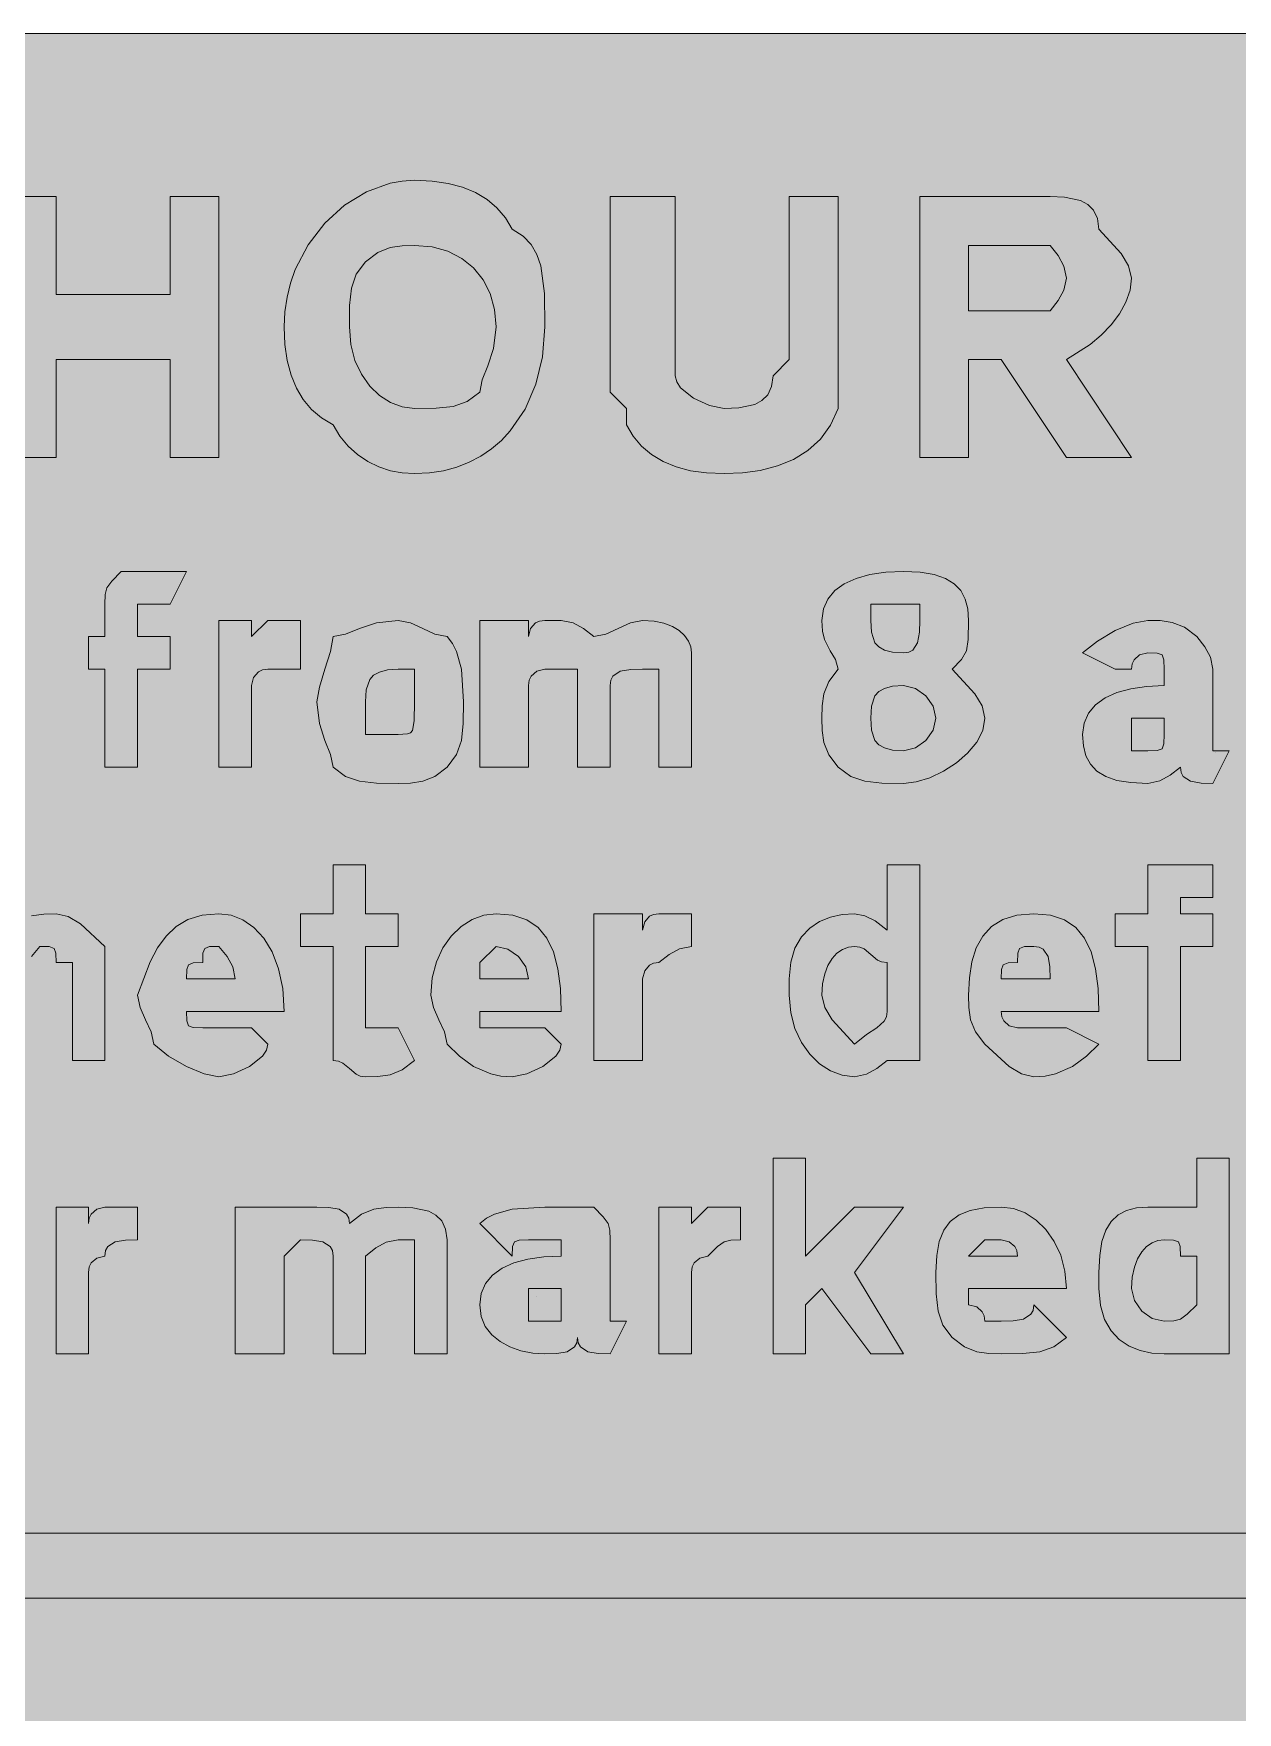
# Model space of a CAD drawing. Header units: metres. Extents: x 9 to 558, y 12 to 260.
# Drawn here: x 193.6 to 282.2, y 136.1 to 259.7 of the extents above; entities that cross this region are included whole.
import ezdxf

# ---------------------------------------------------------------- set-up
doc = ezdxf.new("R2010")
doc.units = ezdxf.units.M
for name, color, linetype, true_color in [('FILL_BLACK_000000', 7, 'Continuous', 0x000000), ('FILL_YELLOW_FFFF00', 7, 'Continuous', 0xffff00), ('STROKE_BLACK_000000', 7, 'Continuous', 0x000000)]:
    doc.layers.add(name, color=color, linetype=linetype, true_color=true_color)

msp = doc.modelspace()

# ---------------------------------------------------------------- hatches: boundary and pattern name
at = {"layer": 'FILL_BLACK_000000', "true_color": 0x000000}
h = msp.add_hatch(color=7, dxfattribs=at)
h.dxf.hatch_style = 1
h.paths.add_polyline_path([(224.08, 248.65), (225.15, 248.37), (226.11, 247.98), (226.95, 247.47), (227.68, 246.85), (228.3, 246.12), (228.81, 245.28), (229.6, 244.77), (230.2, 244.15), (230.62, 243.42), (230.91, 242.58), (231.17, 240.55), (231.21, 238.08), (231.04, 235.89), (230.55, 233.86), (229.75, 232.03), (228.66, 230.43), (228.01, 229.73), (227.28, 229.12), (226.5, 228.58), (225.64, 228.12), (224.72, 227.76), (223.75, 227.5), (222.71, 227.34), (221.61, 227.28), (220.71, 227.34), (219.83, 227.5), (218.97, 227.79), (218.16, 228.18), (217.4, 228.69), (216.72, 229.3), (216.11, 230.04), (215.61, 230.88), (214.77, 231.39), (214.03, 232), (213.42, 232.74), (212.91, 233.58), (212.52, 234.54), (212.23, 235.6), (212.07, 236.79), (212.01, 238.08), (212.07, 239.19), (212.23, 240.27), (212.48, 241.3), (212.83, 242.3), (213.78, 244.13), (215.01, 245.73), (216.46, 247.04), (218.08, 248.04), (219.82, 248.66), (220.71, 248.82), (221.61, 248.88), (222.9, 248.82), (224.08, 248.65)])
h.paths.add_polyline_path([(227.18, 240.54), (226.66, 241.56), (225.96, 242.43), (225.09, 243.13), (224.07, 243.65), (222.9, 243.97), (221.61, 244.08), (220.71, 244.06), (219.81, 243.93), (218.91, 243.57), (218.01, 242.88), (217.32, 241.96), (216.96, 240.93), (216.83, 239.67), (216.81, 238.08), (216.92, 236.79), (217.22, 235.62), (217.7, 234.6), (218.31, 233.73), (219.04, 233.03), (219.85, 232.51), (220.71, 232.19), (221.61, 232.08), (223.2, 232.1), (224.46, 232.23), (225.49, 232.59), (226.41, 233.28), (226.6, 234.2), (227.01, 235.23), (227.42, 236.49), (227.61, 238.08), (227.5, 239.37), (227.18, 240.54)], flags=16)
h = msp.add_hatch(color=7, dxfattribs=at)
h.dxf.hatch_style = 1
h.paths.add_polyline_path([(200.01, 240.48), (203.61, 240.48), (203.61, 247.68), (207.21, 247.68), (207.21, 228.48), (203.61, 228.48), (203.61, 235.68), (200.01, 235.68), (195.21, 235.68), (195.21, 228.48), (191.61, 228.48), (191.61, 247.68), (195.21, 247.68), (195.21, 240.48), (200.01, 240.48)])
h = msp.add_hatch(color=7, dxfattribs=at)
h.dxf.hatch_style = 1
h.paths.add_polyline_path([(252.81, 235.68), (252.81, 233.28), (252.81, 232.08), (252.25, 230.84), (251.5, 229.81), (250.57, 228.98), (249.51, 228.33), (248.33, 227.85), (247.07, 227.52), (245.76, 227.34), (244.41, 227.28), (243.12, 227.34), (241.93, 227.5), (240.87, 227.79), (239.91, 228.18), (239.07, 228.69), (238.33, 229.3), (237.72, 230.04), (237.21, 230.88), (237.21, 232.08), (236.01, 233.28), (236.01, 235.68), (236.01, 247.68), (240.81, 247.68), (240.81, 235.68), (240.81, 234.48), (240.92, 234.03), (241.2, 233.6), (242.16, 232.83), (243.34, 232.29), (244.41, 232.08), (245.48, 232.12), (246.66, 232.38), (247.19, 232.67), (247.62, 233.09), (247.9, 233.69), (248.01, 234.48), (249.21, 235.68), (249.21, 247.68), (252.81, 247.68), (252.81, 235.68)])
h = msp.add_hatch(color=7, dxfattribs=at)
h.dxf.hatch_style = 1
h.paths.add_polyline_path([(258.81, 228.48), (258.81, 247.68), (268.41, 247.68), (269.48, 247.64), (270.66, 247.38), (271.19, 247.09), (271.62, 246.67), (271.9, 246.07), (272.01, 245.28), (273.66, 243.48), (274.2, 242.58), (274.41, 241.68), (274.3, 240.78), (274, 239.9), (273.52, 239.04), (272.91, 238.23), (272.18, 237.47), (271.37, 236.79), (269.61, 235.68), (274.41, 228.48), (269.61, 228.48), (264.81, 235.68), (262.41, 235.68), (262.41, 228.48), (258.81, 228.48)])
h.paths.add_polyline_path([(268.41, 239.28), (269.01, 240.03), (269.42, 240.8), (269.61, 241.68), (269.42, 242.56), (269.01, 243.33), (268.41, 244.08), (267.21, 244.08), (262.41, 244.08), (262.41, 239.28), (267.21, 239.28), (268.41, 239.28)], flags=16)
h = msp.add_hatch(color=7, dxfattribs=at)
h.dxf.hatch_style = 1
h.paths.add_polyline_path([(198.81, 205.68), (198.81, 212.88), (197.61, 212.88), (197.61, 215.28), (198.81, 215.28), (198.81, 217.68), (198.83, 218.39), (198.96, 218.88), (199.32, 219.37), (200.01, 220.08), (202.41, 220.08), (204.81, 220.08), (203.61, 217.68), (202.41, 217.68), (201.21, 217.68), (201.21, 216.48), (201.21, 215.28), (203.61, 215.28), (203.61, 212.88), (201.21, 212.88), (201.21, 205.68), (198.81, 205.68)])
h = msp.add_hatch(color=7, dxfattribs=at)
h.dxf.hatch_style = 1
h.paths.add_polyline_path([(253.73, 204.99), (252.81, 205.68), (252.12, 206.58), (251.76, 207.48), (251.63, 208.38), (251.61, 209.28), (251.63, 210.18), (251.76, 211.08), (252.12, 211.98), (252.81, 212.88), (252.62, 213.61), (252.21, 214.23), (251.8, 215.07), (251.66, 215.69), (251.61, 216.48), (251.72, 217.32), (252.04, 218.05), (252.56, 218.67), (253.26, 219.18), (254.13, 219.57), (255.15, 219.85), (256.32, 220.02), (257.61, 220.08), (258.85, 220.02), (259.88, 219.85), (260.71, 219.57), (261.36, 219.18), (261.84, 218.67), (262.17, 218.05), (262.35, 217.32), (262.41, 216.48), (262.39, 215.07), (262.26, 214.23), (261.9, 213.61), (261.21, 212.88), (262.86, 211.08), (263.4, 210.18), (263.61, 209.28), (263.45, 208.38), (263.01, 207.52), (262.34, 206.71), (261.51, 205.98), (260.56, 205.37), (259.56, 204.89), (258.56, 204.59), (257.61, 204.48), (256.02, 204.5), (254.76, 204.63), (253.73, 204.99)])
h.paths.add_polyline_path([(255.8, 211.24), (255.51, 210.93), (255.25, 210.16), (255.21, 209.28), (255.25, 208.4), (255.51, 207.63), (255.8, 207.32), (256.22, 207.09), (256.82, 206.93), (257.61, 206.88), (258.49, 207.09), (259.26, 207.63), (259.8, 208.4), (260.01, 209.28), (259.8, 210.16), (259.26, 210.93), (258.49, 211.47), (257.61, 211.68), (256.82, 211.63), (256.22, 211.47), (255.8, 211.24)], flags=16)
h.paths.add_polyline_path([(257.61, 217.68), (255.21, 217.68), (255.21, 216.48), (255.25, 215.6), (255.51, 214.83), (255.8, 214.52), (256.22, 214.29), (256.82, 214.13), (257.61, 214.08), (258.01, 214.13), (258.3, 214.29), (258.66, 214.83), (258.79, 215.6), (258.81, 216.48), (258.81, 217.68), (257.61, 217.68)], flags=16)
h = msp.add_hatch(color=7, dxfattribs=at)
h.dxf.hatch_style = 1
h.paths.add_polyline_path([(207.21, 216.48), (209.61, 216.48), (209.61, 215.28), (210.81, 216.48), (213.21, 216.48), (213.21, 212.88), (210.81, 212.88), (210.41, 212.83), (210.12, 212.69), (209.76, 212.28), (209.61, 211.68), (209.61, 205.68), (207.21, 205.68), (207.21, 216.48)])
h = msp.add_hatch(color=7, dxfattribs=at)
h.dxf.hatch_style = 1
h.paths.add_polyline_path([(225.06, 207.63), (224.7, 206.6), (224.01, 205.68), (223.11, 204.99), (222.21, 204.63), (221.31, 204.5), (220.41, 204.48), (218.82, 204.5), (217.56, 204.63), (216.53, 204.99), (215.61, 205.68), (215.42, 206.6), (215.01, 207.63), (214.6, 208.89), (214.41, 210.48), (214.6, 211.57), (215.01, 212.88), (215.42, 214.19), (215.61, 215.28), (216.53, 215.47), (217.56, 215.88), (218.82, 216.29), (220.41, 216.48), (221.31, 216.29), (222.21, 215.88), (223.11, 215.47), (224.01, 215.28), (224.41, 214.78), (224.7, 214.19), (225.06, 212.88), (225.21, 210.48), (225.19, 208.89), (225.06, 207.63)])
h.paths.add_polyline_path([(220.41, 212.88), (219.62, 212.83), (219.02, 212.67), (218.6, 212.44), (218.31, 212.13), (218.05, 211.36), (218.01, 210.48), (218.01, 208.08), (220.41, 208.08), (221.1, 208.12), (221.32, 208.21), (221.46, 208.38), (221.59, 209.09), (221.61, 210.48), (221.61, 212.88), (220.41, 212.88)], flags=16)
h = msp.add_hatch(color=7, dxfattribs=at)
h.dxf.hatch_style = 1
h.paths.add_polyline_path([(237.53, 212.86), (236.76, 212.73), (236.22, 212.37), (236.06, 212.08), (236.01, 211.68), (236.01, 205.68), (233.61, 205.68), (233.61, 212.88), (231.21, 212.88), (230.61, 212.73), (230.2, 212.37), (230.06, 212.08), (230.01, 211.68), (230.01, 205.68), (226.41, 205.68), (226.41, 216.48), (230.01, 216.48), (230.01, 215.28), (230.16, 215.88), (230.52, 216.29), (230.81, 216.43), (231.21, 216.48), (232.41, 216.48), (233.29, 216.29), (234.06, 215.88), (234.81, 215.28), (235.71, 215.47), (236.61, 215.88), (237.51, 216.29), (238.41, 216.48), (239.25, 216.43), (239.98, 216.27), (240.6, 216.04), (241.11, 215.73), (241.5, 215.37), (241.78, 214.96), (241.95, 214.53), (242.01, 214.08), (242.01, 212.88), (242.01, 205.68), (239.61, 205.68), (239.61, 212.88), (238.41, 212.88), (237.53, 212.86)])
h = msp.add_hatch(color=7, dxfattribs=at)
h.dxf.hatch_style = 1
h.paths.add_polyline_path([(276.79, 213.57), (276.66, 213.93), (276.3, 214.06), (275.61, 214.08), (275.01, 213.93), (274.6, 213.57), (274.46, 213.28), (274.41, 212.88), (273.21, 212.88), (270.81, 214.08), (271.9, 214.96), (273.21, 215.73), (274.52, 216.27), (275.61, 216.48), (276.51, 216.46), (277.41, 216.33), (278.31, 215.97), (279.21, 215.28), (279.81, 214.53), (280.22, 213.76), (280.41, 212.88), (280.41, 208.08), (280.41, 206.88), (281.61, 206.88), (280.41, 204.48), (279.53, 204.5), (278.76, 204.63), (278.22, 204.99), (278.06, 205.28), (278.01, 205.68), (277.26, 205.08), (276.49, 204.67), (275.61, 204.48), (274.37, 204.54), (273.34, 204.7), (272.51, 204.99), (271.86, 205.38), (271.38, 205.89), (271.05, 206.5), (270.87, 207.24), (270.81, 208.08), (270.92, 208.92), (271.24, 209.65), (271.76, 210.27), (272.46, 210.78), (273.33, 211.17), (274.35, 211.45), (275.52, 211.62), (276.81, 211.68), (276.81, 212.88), (276.79, 213.57)])
h.paths.add_polyline_path([(275.61, 206.88), (276.3, 206.9), (276.66, 207.03), (276.79, 207.39), (276.81, 208.08), (276.81, 209.28), (274.41, 209.28), (274.41, 208.08), (274.41, 206.88), (275.61, 206.88)], flags=16)
h = msp.add_hatch(color=7, dxfattribs=at)
h.dxf.hatch_style = 1
h.paths.add_polyline_path([(220.41, 194.88), (220.41, 192.48), (218.01, 192.48), (218.01, 187.68), (218.01, 186.48), (219.21, 186.48), (220.41, 186.48), (221.61, 184.08), (220.71, 183.39), (219.81, 183.03), (218.91, 182.9), (218.01, 182.88), (217.61, 182.93), (217.3, 183.07), (216.81, 183.48), (216.32, 183.89), (216.01, 184.03), (215.61, 184.08), (215.61, 186.48), (215.61, 192.48), (213.21, 192.48), (213.21, 194.88), (215.61, 194.88), (215.61, 198.48), (218.01, 198.48), (218.01, 194.88), (220.41, 194.88)])
h = msp.add_hatch(color=7, dxfattribs=at)
h.dxf.hatch_style = 1
h.paths.add_polyline_path([(258.81, 198.48), (258.81, 184.08), (256.41, 184.08), (255.66, 183.48), (254.89, 183.07), (254.01, 182.88), (253.11, 182.99), (252.25, 183.31), (251.44, 183.83), (250.71, 184.53), (250.1, 185.4), (249.62, 186.42), (249.32, 187.59), (249.21, 188.88), (249.21, 190.08), (249.32, 191.32), (249.62, 192.35), (250.1, 193.18), (250.71, 193.83), (251.44, 194.31), (252.25, 194.64), (253.11, 194.82), (254.01, 194.88), (254.76, 194.73), (255.53, 194.37), (256.41, 193.68), (256.41, 198.48), (258.81, 198.48)])
h.paths.add_polyline_path([(256.41, 191.28), (256.01, 191.33), (255.7, 191.47), (255.21, 191.88), (254.72, 192.29), (254.41, 192.43), (254.01, 192.48), (253.56, 192.42), (253.13, 192.25), (252.72, 191.97), (252.36, 191.58), (252.05, 191.07), (251.82, 190.45), (251.66, 189.72), (251.61, 188.88), (251.82, 187.98), (252.36, 187.08), (254.01, 185.28), (254.89, 185.99), (255.66, 186.48), (256.2, 186.97), (256.36, 187.28), (256.41, 187.68), (256.41, 190.08), (256.41, 191.28)], flags=16)
h = msp.add_hatch(color=7, dxfattribs=at)
h.dxf.hatch_style = 1
h.paths.add_polyline_path([(275.61, 184.08), (275.61, 192.48), (273.21, 192.48), (273.21, 194.88), (275.61, 194.88), (275.61, 196.08), (275.61, 198.48), (279.21, 198.48), (280.41, 198.48), (280.41, 196.08), (279.21, 196.08), (278.01, 196.08), (278.01, 194.88), (280.41, 194.88), (280.41, 192.48), (278.01, 192.48), (278.01, 184.08), (275.61, 184.08)])
h = msp.add_hatch(color=7, dxfattribs=at)
h.dxf.hatch_style = 1
h.paths.add_polyline_path([(193.41, 191.73), (193, 190.96), (192.81, 190.08), (192.81, 184.08), (189.21, 184.08), (189.21, 191.28), (189.06, 191.88), (188.7, 192.29), (188.41, 192.43), (188.01, 192.48), (187.61, 192.43), (187.32, 192.27), (186.96, 191.73), (186.83, 190.96), (186.81, 190.08), (186.81, 184.08), (183.21, 184.08), (183.21, 194.88), (186.81, 194.88), (186.81, 193.68), (186.83, 194.37), (186.96, 194.73), (187.32, 194.86), (188.01, 194.88), (189.21, 194.88), (190.09, 194.86), (190.86, 194.73), (191.4, 194.37), (191.56, 194.08), (191.61, 193.68), (192.51, 194.37), (193.41, 194.73), (194.31, 194.86), (195.21, 194.88), (196.11, 194.67), (197.01, 194.13), (198.81, 192.48), (198.81, 191.28), (198.81, 184.08), (196.41, 184.08), (196.41, 191.28), (195.21, 191.28), (195.19, 191.97), (195.06, 192.33), (194.7, 192.46), (194.01, 192.48), (193.41, 191.73)])
h = msp.add_hatch(color=7, dxfattribs=at)
h.dxf.hatch_style = 1
h.paths.add_polyline_path([(204.83, 186.99), (204.96, 186.63), (205.32, 186.5), (206.01, 186.48), (207.21, 186.48), (209.61, 186.48), (210.81, 185.28), (210.7, 184.83), (210.42, 184.4), (209.46, 183.63), (208.28, 183.09), (207.21, 182.88), (206.12, 183.09), (204.81, 183.63), (203.5, 184.4), (202.41, 185.28), (202.22, 186.18), (201.81, 187.08), (201.4, 187.98), (201.21, 188.88), (202.15, 191.34), (202.69, 192.36), (203.31, 193.23), (204.05, 193.93), (204.92, 194.45), (205.97, 194.77), (207.21, 194.88), (208.11, 194.77), (208.97, 194.43), (209.78, 193.87), (210.51, 193.08), (211.12, 192.07), (211.6, 190.83), (211.9, 189.37), (212.01, 187.68), (204.81, 187.68), (204.83, 186.99)])
h.paths.add_polyline_path([(208.22, 190.96), (207.81, 191.73), (207.21, 192.48), (206.52, 192.46), (206.16, 192.33), (206.03, 191.97), (206.01, 191.28), (205.32, 191.26), (204.96, 191.13), (204.83, 190.77), (204.81, 190.08), (208.41, 190.08), (208.22, 190.96)], flags=16)
h = msp.add_hatch(color=7, dxfattribs=at)
h.dxf.hatch_style = 1
h.paths.add_polyline_path([(226.41, 186.48), (228.81, 186.48), (231.21, 186.48), (232.41, 185.28), (232.3, 184.83), (232.02, 184.4), (231.06, 183.63), (229.88, 183.09), (228.81, 182.88), (227.96, 182.93), (227.22, 183.09), (225.96, 183.63), (224.93, 184.4), (224.01, 185.28), (223.82, 186.18), (223.41, 187.08), (223, 187.98), (222.81, 188.88), (222.92, 190.17), (223.22, 191.34), (223.7, 192.36), (224.31, 193.23), (225.04, 193.93), (225.85, 194.45), (226.71, 194.77), (227.61, 194.88), (228.85, 194.77), (229.88, 194.43), (230.71, 193.87), (231.36, 193.08), (231.84, 192.07), (232.17, 190.83), (232.35, 189.37), (232.41, 187.68), (226.41, 187.68), (226.41, 186.48)])
h.paths.add_polyline_path([(229.8, 190.96), (229.26, 191.73), (228.49, 192.27), (227.61, 192.48), (226.41, 191.28), (226.41, 190.08), (230.01, 190.08), (229.8, 190.96)], flags=16)
h = msp.add_hatch(color=7, dxfattribs=at)
h.dxf.hatch_style = 1
h.paths.add_polyline_path([(234.81, 194.88), (238.41, 194.88), (238.41, 193.68), (238.56, 194.28), (238.92, 194.69), (239.21, 194.83), (239.61, 194.88), (242.01, 194.88), (242.01, 192.48), (241.13, 192.29), (240.36, 191.88), (239.61, 191.28), (239.21, 191.23), (238.92, 191.09), (238.56, 190.68), (238.41, 190.08), (238.41, 184.08), (234.81, 184.08), (234.81, 194.88)])
h = msp.add_hatch(color=7, dxfattribs=at)
h.dxf.hatch_style = 1
h.paths.add_polyline_path([(264.86, 187.28), (265, 186.99), (265.41, 186.63), (266.01, 186.48), (267.21, 186.48), (269.61, 186.48), (272.01, 185.28), (271.09, 184.4), (270.06, 183.63), (268.8, 183.09), (268.06, 182.93), (267.21, 182.88), (266.31, 183.09), (265.41, 183.63), (263.61, 185.28), (262.92, 186.18), (262.56, 187.08), (262.43, 187.98), (262.41, 188.88), (262.47, 190.17), (262.65, 191.34), (262.98, 192.36), (263.46, 193.23), (264.11, 193.93), (264.94, 194.45), (265.97, 194.77), (267.21, 194.88), (268.45, 194.77), (269.48, 194.43), (270.31, 193.87), (270.96, 193.08), (271.44, 192.07), (271.77, 190.83), (271.95, 189.37), (272.01, 187.68), (264.81, 187.68), (264.86, 187.28)])
h.paths.add_polyline_path([(268.39, 190.96), (268.26, 191.73), (267.9, 192.27), (267.61, 192.43), (267.21, 192.48), (266.52, 192.46), (266.16, 192.33), (266.03, 191.97), (266.01, 191.28), (265.32, 191.26), (264.96, 191.13), (264.83, 190.77), (264.81, 190.08), (268.41, 190.08), (268.39, 190.96)], flags=16)
h = msp.add_hatch(color=7, dxfattribs=at)
h.dxf.hatch_style = 1
h.paths.add_polyline_path([(248.01, 176.88), (250.41, 176.88), (250.41, 169.68), (254.01, 173.28), (257.61, 173.28), (254.01, 168.48), (257.61, 162.48), (255.21, 162.48), (251.61, 167.28), (250.41, 166.08), (250.41, 162.48), (248.01, 162.48), (248.01, 176.88)])
h = msp.add_hatch(color=7, dxfattribs=at)
h.dxf.hatch_style = 1
h.paths.add_polyline_path([(281.61, 176.88), (281.61, 162.48), (279.21, 162.48), (276.81, 162.48), (275.91, 162.54), (275.05, 162.72), (274.24, 163.05), (273.51, 163.53), (272.9, 164.18), (272.42, 165.01), (272.12, 166.04), (272.01, 167.28), (272.01, 168.48), (272.07, 169.72), (272.23, 170.75), (272.52, 171.58), (272.91, 172.23), (273.42, 172.71), (274.03, 173.04), (274.77, 173.22), (275.61, 173.28), (279.21, 173.28), (279.21, 176.88), (281.61, 176.88)])
h.paths.add_polyline_path([(279.21, 169.68), (278.01, 169.68), (277.99, 170.37), (277.86, 170.73), (277.5, 170.86), (276.81, 170.88), (276.36, 170.82), (275.93, 170.65), (275.52, 170.37), (275.16, 169.98), (274.85, 169.47), (274.62, 168.85), (274.46, 168.12), (274.41, 167.28), (274.62, 166.4), (275.16, 165.63), (275.93, 165.09), (276.81, 164.88), (277.52, 164.9), (278.01, 165.03), (278.5, 165.39), (279.21, 166.08), (279.21, 168.48), (279.21, 169.68)], flags=16)
h = msp.add_hatch(color=7, dxfattribs=at)
h.dxf.hatch_style = 1
h.paths.add_polyline_path([(195.21, 173.28), (197.61, 173.28), (197.61, 172.08), (197.66, 172.48), (197.8, 172.77), (198.21, 173.13), (198.81, 173.28), (201.21, 173.28), (201.21, 170.88), (200.33, 170.86), (199.56, 170.73), (199.02, 170.37), (198.86, 170.08), (198.81, 169.68), (198.21, 169.53), (197.8, 169.17), (197.66, 168.88), (197.61, 168.48), (197.61, 162.48), (195.21, 162.48), (195.21, 173.28)])
h = msp.add_hatch(color=7, dxfattribs=at)
h.dxf.hatch_style = 1
h.paths.add_polyline_path([(219.53, 170.69), (218.76, 170.28), (218.01, 169.68), (218.01, 162.48), (215.61, 162.48), (215.61, 169.68), (215.56, 170.08), (215.4, 170.37), (214.86, 170.73), (214.09, 170.86), (213.21, 170.88), (212.01, 169.68), (212.01, 162.48), (208.41, 162.48), (208.41, 173.28), (212.01, 173.28), (213.21, 173.28), (214.41, 173.28), (215.29, 173.26), (216.06, 173.13), (216.6, 172.77), (216.76, 172.48), (216.81, 172.08), (217.71, 172.77), (218.61, 173.13), (219.51, 173.26), (220.41, 173.28), (221.48, 173.24), (222.66, 172.98), (223.19, 172.69), (223.62, 172.27), (223.9, 171.67), (224.01, 170.88), (224.01, 162.48), (221.61, 162.48), (221.61, 169.68), (221.61, 170.88), (220.41, 170.88), (219.53, 170.69)])
h = msp.add_hatch(color=7, dxfattribs=at)
h.dxf.hatch_style = 1
h.paths.add_polyline_path([(231.21, 170.88), (230.01, 170.88), (229.32, 170.86), (228.96, 170.73), (228.83, 170.37), (228.81, 169.68), (226.41, 172.08), (226.91, 172.48), (227.5, 172.77), (228.81, 173.13), (231.21, 173.28), (234.81, 173.28), (235.5, 172.57), (235.86, 172.08), (235.99, 171.59), (236.01, 170.88), (236.01, 164.88), (237.21, 164.88), (236.01, 162.48), (235.13, 162.5), (234.36, 162.63), (233.82, 162.99), (233.66, 163.28), (233.61, 163.68), (233.56, 163.28), (233.4, 162.99), (232.86, 162.63), (232.09, 162.5), (231.21, 162.48), (230.31, 162.54), (229.45, 162.7), (228.64, 162.99), (227.91, 163.38), (227.3, 163.89), (226.82, 164.5), (226.52, 165.24), (226.41, 166.08), (226.52, 166.92), (226.84, 167.65), (227.36, 168.27), (228.06, 168.78), (228.93, 169.17), (229.95, 169.45), (231.12, 169.62), (232.41, 169.68), (232.41, 170.88), (231.21, 170.88)])
h.paths.add_polyline_path([(231.21, 164.88), (232.41, 164.88), (232.41, 167.28), (230.01, 167.28), (230.01, 166.08), (230.01, 164.88), (231.21, 164.88)], flags=16)
h = msp.add_hatch(color=7, dxfattribs=at)
h.dxf.hatch_style = 1
h.paths.add_polyline_path([(239.61, 173.28), (242.01, 173.28), (242.01, 172.08), (243.21, 173.28), (245.61, 173.28), (245.61, 170.88), (244.9, 170.86), (244.41, 170.73), (243.92, 170.37), (243.21, 169.68), (242.61, 169.53), (242.2, 169.17), (242.06, 168.88), (242.01, 168.48), (242.01, 162.48), (239.61, 162.48), (239.61, 173.28)])
h = msp.add_hatch(color=7, dxfattribs=at)
h.dxf.hatch_style = 1
h.paths.add_polyline_path([(262.41, 166.08), (263.01, 165.93), (263.42, 165.57), (263.56, 165.28), (263.61, 164.88), (264.81, 164.88), (265.69, 164.9), (266.46, 165.03), (267, 165.39), (267.16, 165.68), (267.21, 166.08), (269.61, 163.68), (268.69, 162.99), (267.66, 162.63), (266.4, 162.5), (264.81, 162.48), (263.91, 162.5), (263.01, 162.63), (262.11, 162.99), (261.21, 163.68), (260.52, 164.6), (260.16, 165.63), (260.03, 166.89), (260.01, 168.48), (260.07, 169.72), (260.25, 170.75), (260.58, 171.58), (261.06, 172.23), (261.71, 172.71), (262.54, 173.04), (263.57, 173.22), (264.81, 173.28), (265.71, 173.17), (266.57, 172.85), (267.38, 172.33), (268.11, 171.63), (268.72, 170.76), (269.2, 169.74), (269.5, 168.57), (269.61, 167.28), (262.41, 167.28), (262.41, 166.08)])
h.paths.add_polyline_path([(265.96, 170.08), (265.82, 170.37), (265.41, 170.73), (264.81, 170.88), (263.61, 170.88), (262.41, 169.68), (266.01, 169.68), (265.96, 170.08)], flags=16)
h = msp.add_hatch(color=7, dxfattribs=at)
h.dxf.hatch_style = 1
h.paths.add_polyline_path([(62.01, 144.48), (62.01, 149.28), (495.21, 149.28), (490.41, 154.08), (497.61, 154.08), (504.81, 146.88), (497.61, 139.68), (490.41, 139.68), (495.21, 144.48), (62.01, 144.48)])
at = {"layer": 'FILL_YELLOW_FFFF00', "true_color": 0xffff00}
h = msp.add_hatch(color=7, dxfattribs=at)
h.dxf.hatch_style = 1
h.paths.add_polyline_path([(552.02, 259.66), (553.41, 259.53), (554.8, 259.17), (556.41, 258.48), (557.1, 256.87), (557.46, 255.48), (557.59, 254.09), (557.61, 252.48), (557.61, 19.68), (557.61, 16.08), (557.01, 15.33), (556.6, 14.56), (556.41, 13.68), (554.8, 12.99), (553.41, 12.63), (552.02, 12.5), (550.41, 12.48), (16.41, 12.48), (14.01, 12.48), (13.13, 12.67), (12.36, 13.08), (11.61, 13.68), (10.22, 15.29), (9.8, 16), (9.51, 16.68), (9.25, 18.07), (9.21, 19.68), (9.21, 252.48), (9.21, 256.08), (9.61, 256.13), (9.92, 256.29), (10.41, 256.83), (10.9, 257.6), (11.61, 258.48), (12.36, 259.08), (13.13, 259.49), (14.01, 259.68), (16.41, 259.68), (550.41, 259.68), (552.02, 259.66)])

# ---------------------------------------------------------------- linework, layer by layer
at = {"layer": 'FILL_BLACK_000000', "lineweight": 0, "true_color": 0x000000}
for points in [[(224.08, 248.65), (225.15, 248.37), (226.11, 247.98), (226.95, 247.47), (227.68, 246.85), (228.3, 246.12), (228.81, 245.28), (229.6, 244.77), (230.2, 244.15), (230.62, 243.42), (230.91, 242.58), (231.17, 240.55), (231.21, 238.08), (231.04, 235.89), (230.55, 233.86), (229.75, 232.03), (228.66, 230.43), (228.01, 229.73), (227.28, 229.12), (226.5, 228.58), (225.64, 228.12), (224.72, 227.76), (223.75, 227.5), (222.71, 227.34), (221.61, 227.28), (220.71, 227.34), (219.83, 227.5), (218.97, 227.79), (218.16, 228.18), (217.4, 228.69), (216.72, 229.3), (216.11, 230.04), (215.61, 230.88), (214.77, 231.39), (214.03, 232), (213.42, 232.74), (212.91, 233.58), (212.52, 234.54), (212.23, 235.6), (212.07, 236.79), (212.01, 238.08), (212.07, 239.19), (212.23, 240.27), (212.48, 241.3), (212.83, 242.3), (213.78, 244.13), (215.01, 245.73), (216.46, 247.04), (218.08, 248.04), (219.82, 248.66), (220.71, 248.82), (221.61, 248.88), (222.9, 248.82)], [(200.01, 240.48), (203.61, 240.48), (203.61, 247.68), (207.21, 247.68), (207.21, 228.48), (203.61, 228.48), (203.61, 235.68), (200.01, 235.68), (195.21, 235.68), (195.21, 228.48), (191.61, 228.48), (191.61, 247.68), (195.21, 247.68), (195.21, 240.48)], [(252.81, 235.68), (252.81, 233.28), (252.81, 232.08), (252.25, 230.84), (251.5, 229.81), (250.57, 228.98), (249.51, 228.33), (248.33, 227.85), (247.07, 227.52), (245.76, 227.34), (244.41, 227.28), (243.12, 227.34), (241.93, 227.5), (240.87, 227.79), (239.91, 228.18), (239.07, 228.69), (238.33, 229.3), (237.72, 230.04), (237.21, 230.88), (237.21, 232.08), (236.01, 233.28), (236.01, 235.68), (236.01, 247.68), (240.81, 247.68), (240.81, 235.68), (240.81, 234.48), (240.92, 234.03), (241.2, 233.6), (242.16, 232.83), (243.34, 232.29), (244.41, 232.08), (245.48, 232.12), (246.66, 232.38), (247.19, 232.67), (247.62, 233.09), (247.9, 233.69), (248.01, 234.48), (249.21, 235.68), (249.21, 247.68), (252.81, 247.68)], [(258.81, 228.48), (258.81, 247.68), (268.41, 247.68), (269.48, 247.64), (270.66, 247.38), (271.19, 247.09), (271.62, 246.67), (271.9, 246.07), (272.01, 245.28), (273.66, 243.48), (274.2, 242.58), (274.41, 241.68), (274.3, 240.78), (274, 239.9), (273.52, 239.04), (272.91, 238.23), (272.18, 237.47), (271.37, 236.79), (269.61, 235.68), (274.41, 228.48), (269.61, 228.48), (264.81, 235.68), (262.41, 235.68), (262.41, 228.48)], [(227.18, 240.54), (226.66, 241.56), (225.96, 242.43), (225.09, 243.13), (224.07, 243.65), (222.9, 243.97), (221.61, 244.08), (220.71, 244.06), (219.81, 243.93), (218.91, 243.57), (218.01, 242.88), (217.32, 241.96), (216.96, 240.93), (216.83, 239.67), (216.81, 238.08), (216.92, 236.79), (217.22, 235.62), (217.7, 234.6), (218.31, 233.73), (219.04, 233.03), (219.85, 232.51), (220.71, 232.19), (221.61, 232.08), (223.2, 232.1), (224.46, 232.23), (225.49, 232.59), (226.41, 233.28), (226.6, 234.2), (227.01, 235.23), (227.42, 236.49), (227.61, 238.08), (227.5, 239.37)], [(268.41, 239.28), (269.01, 240.03), (269.42, 240.8), (269.61, 241.68), (269.42, 242.56), (269.01, 243.33), (268.41, 244.08), (267.21, 244.08), (262.41, 244.08), (262.41, 239.28), (267.21, 239.28)], [(198.81, 205.68), (198.81, 212.88), (197.61, 212.88), (197.61, 215.28), (198.81, 215.28), (198.81, 217.68), (198.83, 218.39), (198.96, 218.88), (199.32, 219.37), (200.01, 220.08), (202.41, 220.08), (204.81, 220.08), (203.61, 217.68), (202.41, 217.68), (201.21, 217.68), (201.21, 216.48), (201.21, 215.28), (203.61, 215.28), (203.61, 212.88), (201.21, 212.88), (201.21, 205.68)], [(253.73, 204.99), (252.81, 205.68), (252.12, 206.58), (251.76, 207.48), (251.63, 208.38), (251.61, 209.28), (251.63, 210.18), (251.76, 211.08), (252.12, 211.98), (252.81, 212.88), (252.62, 213.61), (252.21, 214.23), (251.8, 215.07), (251.66, 215.69), (251.61, 216.48), (251.72, 217.32), (252.04, 218.05), (252.56, 218.67), (253.26, 219.18), (254.13, 219.57), (255.15, 219.85), (256.32, 220.02), (257.61, 220.08), (258.85, 220.02), (259.88, 219.85), (260.71, 219.57), (261.36, 219.18), (261.84, 218.67), (262.17, 218.05), (262.35, 217.32), (262.41, 216.48), (262.39, 215.07), (262.26, 214.23), (261.9, 213.61), (261.21, 212.88), (262.86, 211.08), (263.4, 210.18), (263.61, 209.28), (263.45, 208.38), (263.01, 207.52), (262.34, 206.71), (261.51, 205.98), (260.56, 205.37), (259.56, 204.89), (258.56, 204.59), (257.61, 204.48), (256.02, 204.5), (254.76, 204.63)], [(257.61, 217.68), (255.21, 217.68), (255.21, 216.48), (255.25, 215.6), (255.51, 214.83), (255.8, 214.52), (256.22, 214.29), (256.82, 214.13), (257.61, 214.08), (258.01, 214.13), (258.3, 214.29), (258.66, 214.83), (258.79, 215.6), (258.81, 216.48), (258.81, 217.68)], [(207.21, 216.48), (209.61, 216.48), (209.61, 215.28), (210.81, 216.48), (213.21, 216.48), (213.21, 212.88), (210.81, 212.88), (210.41, 212.83), (210.12, 212.69), (209.76, 212.28), (209.61, 211.68), (209.61, 205.68), (207.21, 205.68)], [(225.06, 207.63), (224.7, 206.6), (224.01, 205.68), (223.11, 204.99), (222.21, 204.63), (221.31, 204.5), (220.41, 204.48), (218.82, 204.5), (217.56, 204.63), (216.53, 204.99), (215.61, 205.68), (215.42, 206.6), (215.01, 207.63), (214.6, 208.89), (214.41, 210.48), (214.6, 211.57), (215.01, 212.88), (215.42, 214.19), (215.61, 215.28), (216.53, 215.47), (217.56, 215.88), (218.82, 216.29), (220.41, 216.48), (221.31, 216.29), (222.21, 215.88), (223.11, 215.47), (224.01, 215.28), (224.41, 214.78), (224.7, 214.19), (225.06, 212.88), (225.21, 210.48), (225.19, 208.89)], [(237.53, 212.86), (236.76, 212.73), (236.22, 212.37), (236.06, 212.08), (236.01, 211.68), (236.01, 205.68), (233.61, 205.68), (233.61, 212.88), (231.21, 212.88), (230.61, 212.73), (230.2, 212.37), (230.06, 212.08), (230.01, 211.68), (230.01, 205.68), (226.41, 205.68), (226.41, 216.48), (230.01, 216.48), (230.01, 215.28), (230.16, 215.88), (230.52, 216.29), (230.81, 216.43), (231.21, 216.48), (232.41, 216.48), (233.29, 216.29), (234.06, 215.88), (234.81, 215.28), (235.71, 215.47), (236.61, 215.88), (237.51, 216.29), (238.41, 216.48), (239.25, 216.43), (239.98, 216.27), (240.6, 216.04), (241.11, 215.73), (241.5, 215.37), (241.78, 214.96), (241.95, 214.53), (242.01, 214.08), (242.01, 212.88), (242.01, 205.68), (239.61, 205.68), (239.61, 212.88), (238.41, 212.88)], [(276.79, 213.57), (276.66, 213.93), (276.3, 214.06), (275.61, 214.08), (275.01, 213.93), (274.6, 213.57), (274.46, 213.28), (274.41, 212.88), (273.21, 212.88), (270.81, 214.08), (271.9, 214.96), (273.21, 215.73), (274.52, 216.27), (275.61, 216.48), (276.51, 216.46), (277.41, 216.33), (278.31, 215.97), (279.21, 215.28), (279.81, 214.53), (280.22, 213.76), (280.41, 212.88), (280.41, 208.08), (280.41, 206.88), (281.61, 206.88), (280.41, 204.48), (279.53, 204.5), (278.76, 204.63), (278.22, 204.99), (278.06, 205.28), (278.01, 205.68), (277.26, 205.08), (276.49, 204.67), (275.61, 204.48), (274.37, 204.54), (273.34, 204.7), (272.51, 204.99), (271.86, 205.38), (271.38, 205.89), (271.05, 206.5), (270.87, 207.24), (270.81, 208.08), (270.92, 208.92), (271.24, 209.65), (271.76, 210.27), (272.46, 210.78), (273.33, 211.17), (274.35, 211.45), (275.52, 211.62), (276.81, 211.68), (276.81, 212.88)], [(220.41, 212.88), (219.62, 212.83), (219.02, 212.67), (218.6, 212.44), (218.31, 212.13), (218.05, 211.36), (218.01, 210.48), (218.01, 208.08), (220.41, 208.08), (221.1, 208.12), (221.32, 208.21), (221.46, 208.38), (221.59, 209.09), (221.61, 210.48), (221.61, 212.88)], [(255.8, 211.24), (255.51, 210.93), (255.25, 210.16), (255.21, 209.28), (255.25, 208.4), (255.51, 207.63), (255.8, 207.32), (256.22, 207.09), (256.82, 206.93), (257.61, 206.88), (258.49, 207.09), (259.26, 207.63), (259.8, 208.4), (260.01, 209.28), (259.8, 210.16), (259.26, 210.93), (258.49, 211.47), (257.61, 211.68), (256.82, 211.63), (256.22, 211.47)], [(275.61, 206.88), (276.3, 206.9), (276.66, 207.03), (276.79, 207.39), (276.81, 208.08), (276.81, 209.28), (274.41, 209.28), (274.41, 208.08), (274.41, 206.88)], [(220.41, 194.88), (220.41, 192.48), (218.01, 192.48), (218.01, 187.68), (218.01, 186.48), (219.21, 186.48), (220.41, 186.48), (221.61, 184.08), (220.71, 183.39), (219.81, 183.03), (218.91, 182.9), (218.01, 182.88), (217.61, 182.93), (217.3, 183.07), (216.81, 183.48), (216.32, 183.89), (216.01, 184.03), (215.61, 184.08), (215.61, 186.48), (215.61, 192.48), (213.21, 192.48), (213.21, 194.88), (215.61, 194.88), (215.61, 198.48), (218.01, 198.48), (218.01, 194.88)], [(258.81, 198.48), (258.81, 184.08), (256.41, 184.08), (255.66, 183.48), (254.89, 183.07), (254.01, 182.88), (253.11, 182.99), (252.25, 183.31), (251.44, 183.83), (250.71, 184.53), (250.1, 185.4), (249.62, 186.42), (249.32, 187.59), (249.21, 188.88), (249.21, 190.08), (249.32, 191.32), (249.62, 192.35), (250.1, 193.18), (250.71, 193.83), (251.44, 194.31), (252.25, 194.64), (253.11, 194.82), (254.01, 194.88), (254.76, 194.73), (255.53, 194.37), (256.41, 193.68), (256.41, 198.48)], [(275.61, 184.08), (275.61, 192.48), (273.21, 192.48), (273.21, 194.88), (275.61, 194.88), (275.61, 196.08), (275.61, 198.48), (279.21, 198.48), (280.41, 198.48), (280.41, 196.08), (279.21, 196.08), (278.01, 196.08), (278.01, 194.88), (280.41, 194.88), (280.41, 192.48), (278.01, 192.48), (278.01, 184.08)], [(204.83, 186.99), (204.96, 186.63), (205.32, 186.5), (206.01, 186.48), (207.21, 186.48), (209.61, 186.48), (210.81, 185.28), (210.7, 184.83), (210.42, 184.4), (209.46, 183.63), (208.28, 183.09), (207.21, 182.88), (206.12, 183.09), (204.81, 183.63), (203.5, 184.4), (202.41, 185.28), (202.22, 186.18), (201.81, 187.08), (201.4, 187.98), (201.21, 188.88), (202.15, 191.34), (202.69, 192.36), (203.31, 193.23), (204.05, 193.93), (204.92, 194.45), (205.97, 194.77), (207.21, 194.88), (208.11, 194.77), (208.97, 194.43), (209.78, 193.87), (210.51, 193.08), (211.12, 192.07), (211.6, 190.83), (211.9, 189.37), (212.01, 187.68), (204.81, 187.68)], [(226.41, 186.48), (228.81, 186.48), (231.21, 186.48), (232.41, 185.28), (232.3, 184.83), (232.02, 184.4), (231.06, 183.63), (229.88, 183.09), (228.81, 182.88), (227.96, 182.93), (227.22, 183.09), (225.96, 183.63), (224.93, 184.4), (224.01, 185.28), (223.82, 186.18), (223.41, 187.08), (223, 187.98), (222.81, 188.88), (222.92, 190.17), (223.22, 191.34), (223.7, 192.36), (224.31, 193.23), (225.04, 193.93), (225.85, 194.45), (226.71, 194.77), (227.61, 194.88), (228.85, 194.77), (229.88, 194.43), (230.71, 193.87), (231.36, 193.08), (231.84, 192.07), (232.17, 190.83), (232.35, 189.37), (232.41, 187.68), (226.41, 187.68)], [(234.81, 194.88), (238.41, 194.88), (238.41, 193.68), (238.56, 194.28), (238.92, 194.69), (239.21, 194.83), (239.61, 194.88), (242.01, 194.88), (242.01, 192.48), (241.13, 192.29), (240.36, 191.88), (239.61, 191.28), (239.21, 191.23), (238.92, 191.09), (238.56, 190.68), (238.41, 190.08), (238.41, 184.08), (234.81, 184.08)], [(264.86, 187.28), (265, 186.99), (265.41, 186.63), (266.01, 186.48), (267.21, 186.48), (269.61, 186.48), (272.01, 185.28), (271.09, 184.4), (270.06, 183.63), (268.8, 183.09), (268.06, 182.93), (267.21, 182.88), (266.31, 183.09), (265.41, 183.63), (263.61, 185.28), (262.92, 186.18), (262.56, 187.08), (262.43, 187.98), (262.41, 188.88), (262.47, 190.17), (262.65, 191.34), (262.98, 192.36), (263.46, 193.23), (264.11, 193.93), (264.94, 194.45), (265.97, 194.77), (267.21, 194.88), (268.45, 194.77), (269.48, 194.43), (270.31, 193.87), (270.96, 193.08), (271.44, 192.07), (271.77, 190.83), (271.95, 189.37), (272.01, 187.68), (264.81, 187.68)], [(208.22, 190.96), (207.81, 191.73), (207.21, 192.48), (206.52, 192.46), (206.16, 192.33), (206.03, 191.97), (206.01, 191.28), (205.32, 191.26), (204.96, 191.13), (204.83, 190.77), (204.81, 190.08), (208.41, 190.08)], [(229.8, 190.96), (229.26, 191.73), (228.49, 192.27), (227.61, 192.48), (226.41, 191.28), (226.41, 190.08), (230.01, 190.08)], [(256.41, 191.28), (256.01, 191.33), (255.7, 191.47), (255.21, 191.88), (254.72, 192.29), (254.41, 192.43), (254.01, 192.48), (253.56, 192.42), (253.13, 192.25), (252.72, 191.97), (252.36, 191.58), (252.05, 191.07), (251.82, 190.45), (251.66, 189.72), (251.61, 188.88), (251.82, 187.98), (252.36, 187.08), (254.01, 185.28), (254.89, 185.99), (255.66, 186.48), (256.2, 186.97), (256.36, 187.28), (256.41, 187.68), (256.41, 190.08)], [(268.39, 190.96), (268.26, 191.73), (267.9, 192.27), (267.61, 192.43), (267.21, 192.48), (266.52, 192.46), (266.16, 192.33), (266.03, 191.97), (266.01, 191.28), (265.32, 191.26), (264.96, 191.13), (264.83, 190.77), (264.81, 190.08), (268.41, 190.08)], [(248.01, 176.88), (250.41, 176.88), (250.41, 169.68), (254.01, 173.28), (257.61, 173.28), (254.01, 168.48), (257.61, 162.48), (255.21, 162.48), (251.61, 167.28), (250.41, 166.08), (250.41, 162.48), (248.01, 162.48)], [(281.61, 176.88), (281.61, 162.48), (279.21, 162.48), (276.81, 162.48), (275.91, 162.54), (275.05, 162.72), (274.24, 163.05), (273.51, 163.53), (272.9, 164.18), (272.42, 165.01), (272.12, 166.04), (272.01, 167.28), (272.01, 168.48), (272.07, 169.72), (272.23, 170.75), (272.52, 171.58), (272.91, 172.23), (273.42, 172.71), (274.03, 173.04), (274.77, 173.22), (275.61, 173.28), (279.21, 173.28), (279.21, 176.88)], [(195.21, 173.28), (197.61, 173.28), (197.61, 172.08), (197.66, 172.48), (197.8, 172.77), (198.21, 173.13), (198.81, 173.28), (201.21, 173.28), (201.21, 170.88), (200.33, 170.86), (199.56, 170.73), (199.02, 170.37), (198.86, 170.08), (198.81, 169.68), (198.21, 169.53), (197.8, 169.17), (197.66, 168.88), (197.61, 168.48), (197.61, 162.48), (195.21, 162.48)], [(219.53, 170.69), (218.76, 170.28), (218.01, 169.68), (218.01, 162.48), (215.61, 162.48), (215.61, 169.68), (215.56, 170.08), (215.4, 170.37), (214.86, 170.73), (214.09, 170.86), (213.21, 170.88), (212.01, 169.68), (212.01, 162.48), (208.41, 162.48), (208.41, 173.28), (212.01, 173.28), (213.21, 173.28), (214.41, 173.28), (215.29, 173.26), (216.06, 173.13), (216.6, 172.77), (216.76, 172.48), (216.81, 172.08), (217.71, 172.77), (218.61, 173.13), (219.51, 173.26), (220.41, 173.28), (221.48, 173.24), (222.66, 172.98), (223.19, 172.69), (223.62, 172.27), (223.9, 171.67), (224.01, 170.88), (224.01, 162.48), (221.61, 162.48), (221.61, 169.68), (221.61, 170.88), (220.41, 170.88)], [(231.21, 170.88), (230.01, 170.88), (229.32, 170.86), (228.96, 170.73), (228.83, 170.37), (228.81, 169.68), (226.41, 172.08), (226.91, 172.48), (227.5, 172.77), (228.81, 173.13), (231.21, 173.28), (234.81, 173.28), (235.5, 172.57), (235.86, 172.08), (235.99, 171.59), (236.01, 170.88), (236.01, 164.88), (237.21, 164.88), (236.01, 162.48), (235.13, 162.5), (234.36, 162.63), (233.82, 162.99), (233.66, 163.28), (233.61, 163.68), (233.56, 163.28), (233.4, 162.99), (232.86, 162.63), (232.09, 162.5), (231.21, 162.48), (230.31, 162.54), (229.45, 162.7), (228.64, 162.99), (227.91, 163.38), (227.3, 163.89), (226.82, 164.5), (226.52, 165.24), (226.41, 166.08), (226.52, 166.92), (226.84, 167.65), (227.36, 168.27), (228.06, 168.78), (228.93, 169.17), (229.95, 169.45), (231.12, 169.62), (232.41, 169.68), (232.41, 170.88)], [(239.61, 173.28), (242.01, 173.28), (242.01, 172.08), (243.21, 173.28), (245.61, 173.28), (245.61, 170.88), (244.9, 170.86), (244.41, 170.73), (243.92, 170.37), (243.21, 169.68), (242.61, 169.53), (242.2, 169.17), (242.06, 168.88), (242.01, 168.48), (242.01, 162.48), (239.61, 162.48)], [(262.41, 166.08), (263.01, 165.93), (263.42, 165.57), (263.56, 165.28), (263.61, 164.88), (264.81, 164.88), (265.69, 164.9), (266.46, 165.03), (267, 165.39), (267.16, 165.68), (267.21, 166.08), (269.61, 163.68), (268.69, 162.99), (267.66, 162.63), (266.4, 162.5), (264.81, 162.48), (263.91, 162.5), (263.01, 162.63), (262.11, 162.99), (261.21, 163.68), (260.52, 164.6), (260.16, 165.63), (260.03, 166.89), (260.01, 168.48), (260.07, 169.72), (260.25, 170.75), (260.58, 171.58), (261.06, 172.23), (261.71, 172.71), (262.54, 173.04), (263.57, 173.22), (264.81, 173.28), (265.71, 173.17), (266.57, 172.85), (267.38, 172.33), (268.11, 171.63), (268.72, 170.76), (269.2, 169.74), (269.5, 168.57), (269.61, 167.28), (262.41, 167.28)], [(265.96, 170.08), (265.82, 170.37), (265.41, 170.73), (264.81, 170.88), (263.61, 170.88), (262.41, 169.68), (266.01, 169.68)], [(279.21, 169.68), (278.01, 169.68), (277.99, 170.37), (277.86, 170.73), (277.5, 170.86), (276.81, 170.88), (276.36, 170.82), (275.93, 170.65), (275.52, 170.37), (275.16, 169.98), (274.85, 169.47), (274.62, 168.85), (274.46, 168.12), (274.41, 167.28), (274.62, 166.4), (275.16, 165.63), (275.93, 165.09), (276.81, 164.88), (277.52, 164.9), (278.01, 165.03), (278.5, 165.39), (279.21, 166.08), (279.21, 168.48)], [(231.21, 164.88), (232.41, 164.88), (232.41, 167.28), (230.01, 167.28), (230.01, 166.08), (230.01, 164.88)], [(62.01, 144.48), (62.01, 149.28), (495.21, 149.28), (490.41, 154.08), (497.61, 154.08), (504.81, 146.88), (497.61, 139.68), (490.41, 139.68), (495.21, 144.48)]]:
    msp.add_lwpolyline(points, close=True, dxfattribs=at)
msp.add_lwpolyline([(193.41, 194.73), (194.31, 194.86), (195.21, 194.88), (196.11, 194.67), (197.01, 194.13), (198.81, 192.48), (198.81, 191.28), (198.81, 184.08), (196.41, 184.08), (196.41, 191.28), (195.21, 191.28), (195.19, 191.97), (195.06, 192.33), (194.7, 192.46), (194.01, 192.48), (193.41, 191.73)], dxfattribs=at)
at = {"layer": 'FILL_YELLOW_FFFF00', "lineweight": 0, "true_color": 0xffff00}
msp.add_lwpolyline([(550.41, 12.48), (16.41, 12.48), (14.01, 12.48), (13.13, 12.67), (12.36, 13.08), (11.61, 13.68), (10.22, 15.29), (9.8, 16), (9.51, 16.68), (9.25, 18.07), (9.21, 19.68), (9.21, 252.48), (9.21, 256.08), (9.61, 256.13), (9.92, 256.29), (10.41, 256.83), (10.9, 257.6), (11.61, 258.48), (12.36, 259.08), (13.13, 259.49), (14.01, 259.68), (16.41, 259.68), (550.41, 259.68)], dxfattribs=at)
at = {"layer": 'STROKE_BLACK_000000', "lineweight": 0, "true_color": 0x000000}
for points in [[(280.61, 206.72), (280.61, 206.72)], [(230.61, 166.72), (230.61, 166.72)]]:
    msp.add_lwpolyline(points, dxfattribs=at)

doc.saveas('drawing.dxf')
